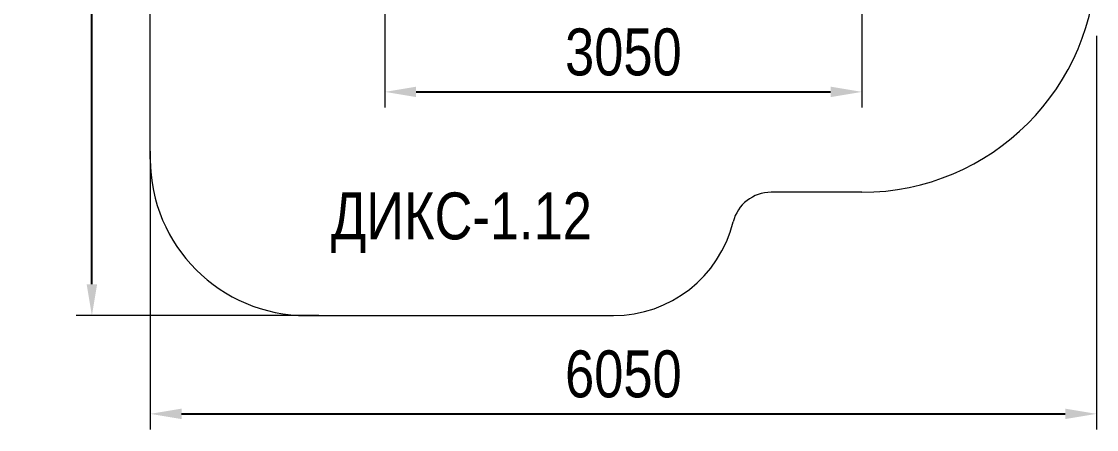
# Model space of a CAD drawing. Header units: millimetres. Extents: x -3658 to 3215, y -4270 to 3008.
# Drawn here: x -3658 to 3215, y -4270 to -1662 of the extents above; entities that cross this region are included whole.
import ezdxf

# ---------------------------------------------------------------- set-up
doc = ezdxf.new("R2010")
doc.units = ezdxf.units.MM
for name, color, linetype in [('DIKOM_АРТИКУЛ', 7, 'Continuous'), ('DIKOM_ЗОНА', 80, 'Continuous'), ('DIKOM_РАЗМЕР_ЗОНА', 7, 'Continuous'), ('DIKOM_РАЗМЕР_ОБЪЕКТА', 7, 'Continuous')]:
    doc.layers.add(name, color=color, linetype=linetype)
doc.styles.add('style1', font='arial.ttf', dxfattribs={"width": 0.8})
doc.dimstyles.new('1-50', dxfattribs={"dimtxt": 300, "dimasz": 200, "dimexe": 100, "dimexo": 0, "dimgap": 100, "dimtad": 1, "dimtxsty": 'style1', "dimcen": 200, "dimclrd": 7, "dimclre": 7, "dimclrt": 7, "dimadec": 1, "dimazin": 2, "dimtfac": 1, "dimtmove": 0, "dimatfit": 2, "dimfxl": 0, "dimlwd": 25, "dimlwe": 18, "dimarcsym": 0})

# ---------------------------------------------------------------- blocks, each defined once
blk = doc.blocks.new('*D0')
at = {"layer": 'Defpoints', "color": 0, "transparency": 16777216}
for p in [(-1335.1, -342.1), (1714.9, -342.1), (1714.9, -2112.3)]:
    blk.add_point(p, dxfattribs=at)
at = {"layer": 'DIKOM_РАЗМЕР_ОБЪЕКТА', "color": 7, "lineweight": 18, "transparency": 16777216}
for p, q in [((-1335.1, -342.1), (-1335.1, -2212.3)), ((1714.9, -342.1), (1714.9, -2212.3))]:
    blk.add_line(p, q, dxfattribs=at)
at = {"layer": 'DIKOM_РАЗМЕР_ОБЪЕКТА', "color": 7, "lineweight": 25, "transparency": 16777216}
blk.add_line((-1135.1, -2112.3), (1514.9, -2112.3), dxfattribs=at)
at = {"layer": 'DIKOM_РАЗМЕР_ОБЪЕКТА', "color": 7, "transparency": 16777216}
for points in [[(-1135.1, -2079), (-1135.1, -2145.6), (-1335.1, -2112.3)], [(1514.9, -2079), (1514.9, -2145.6), (1714.9, -2112.3)]]:
    blk.add_solid(points, dxfattribs=at)
at = {"layer": 'DIKOM_РАЗМЕР_ОБЪЕКТА', "color": 7, "transparency": 16777216, "insert": (189.9, -1859), "char_height": 300, "attachment_point": 5, "style": 'style1'}
blk.add_mtext('3050', dxfattribs=at)
blk = doc.blocks.new('*D2')
at = {"layer": 'Defpoints', "color": 0, "transparency": 16777216}
for p in [(3214.9, -1753.7), (-2835.1, -2492.1), (3214.9, -4170.4)]:
    blk.add_point(p, dxfattribs=at)
at = {"layer": 'DIKOM_РАЗМЕР_ЗОНА', "color": 7, "lineweight": 18, "transparency": 16777216}
for p, q in [((3214.9, -1753.7), (3214.9, -4270.4)), ((-2835.1, -2492.1), (-2835.1, -4270.4))]:
    blk.add_line(p, q, dxfattribs=at)
at = {"layer": 'DIKOM_РАЗМЕР_ЗОНА', "color": 7, "lineweight": 25, "transparency": 16777216}
blk.add_line((-2635.1, -4170.4), (3014.9, -4170.4), dxfattribs=at)
at = {"layer": 'DIKOM_РАЗМЕР_ЗОНА', "color": 7, "transparency": 16777216}
for points in [[(-2635.1, -4137), (-2635.1, -4203.7), (-2835.1, -4170.4)], [(3014.9, -4137), (3014.9, -4203.7), (3214.9, -4170.4)]]:
    blk.add_solid(points, dxfattribs=at)
at = {"layer": 'DIKOM_РАЗМЕР_ЗОНА', "color": 7, "transparency": 16777216, "insert": (189.9, -3917.2), "char_height": 300, "attachment_point": 5, "style": 'style1'}
blk.add_mtext('6050', dxfattribs=at)
blk = doc.blocks.new('*D3')
at = {"layer": 'Defpoints', "color": 0, "transparency": 16777216}
for p in [(-3208.3, 3007.9), (230.3, 3007.9), (-1757.8, -3542.1)]:
    blk.add_point(p, dxfattribs=at)
at = {"layer": 'DIKOM_РАЗМЕР_ЗОНА', "color": 7, "lineweight": 18, "transparency": 16777216}
for p, q in [((230.3, 3007.9), (-3308.3, 3007.9)), ((-1757.8, -3542.1), (-3308.3, -3542.1))]:
    blk.add_line(p, q, dxfattribs=at)
at = {"layer": 'DIKOM_РАЗМЕР_ЗОНА', "color": 7, "lineweight": 25, "transparency": 16777216}
blk.add_line((-3208.3, -3342.1), (-3208.3, 2807.9), dxfattribs=at)
at = {"layer": 'DIKOM_РАЗМЕР_ЗОНА', "color": 7, "transparency": 16777216}
for points in [[(-3241.6, 2807.9), (-3175, 2807.9), (-3208.3, 3007.9)], [(-3241.6, -3342.1), (-3175, -3342.1), (-3208.3, -3542.1)]]:
    blk.add_solid(points, dxfattribs=at)
at = {"layer": 'DIKOM_РАЗМЕР_ЗОНА', "color": 7, "transparency": 16777216, "insert": (-3461.5, -162.1), "char_height": 300, "attachment_point": 5, "rotation": 90, "style": 'style1'}
blk.add_mtext('6550', dxfattribs=at)

msp = doc.modelspace()

# ---------------------------------------------------------------- linework, layer by layer
at = {"layer": 'DIKOM_ЗОНА', "color": 3, "lineweight": 15}
for p, q in [((-2835.053, -2542.131), (-2835.053, 1057.872)), ((1714.947, -2753.75), (1134.403, -2753.75)), ((-1835.053, -3542.131), (126.566, -3542.131))]:
    msp.add_line(p, q, dxfattribs=at)
for centre, radius, start, end in [((1714.947, -1253.75), 1500, 270, 0), ((-1835.053, -2542.131), 1000, 180, 270), ((1134.403, -3003.75), 250, 90, 166.0686296), ((126.566, -2753.75), 788.381, 270, 346.0686296)]:
    msp.add_arc(centre, radius, start, end, dxfattribs=at)

# ---------------------------------------------------------------- texts
at = {"layer": 'DIKOM_АРТИКУЛ', "insert": (-1680.852, -2755.316), "char_height": 300, "attachment_point": 1, "style": 'style1'}
msp.add_mtext_dynamic_manual_height_columns('ДИКС-1.12', width=1919.83971, gutter_width=20, heights=[0], dxfattribs=at)

# ---------------------------------------------------------------- dimensions: what is measured, and where the dimension line sits
at = {"layer": 'DIKOM_РАЗМЕР_ЗОНА'}
dim = msp.add_linear_dim(base=(-3208.306, 3007.869), p1=(-1757.753, -3542.131), p2=(230.318, 3007.869), angle=90, dimstyle='1-50', dxfattribs=at)
dim.commit()
dim.dimension.update_dxf_attribs({"geometry": '*D3', "text_midpoint": (-3208.306, -162.115), "dimtype": 160})
dim = msp.add_linear_dim(base=(3214.947, -4170.38), p1=(-2835.053, -2492.131), p2=(3214.947, -1753.75), dimstyle='1-50', dxfattribs=at)
dim.commit()
dim.dimension.update_dxf_attribs({"geometry": '*D2', "text_midpoint": (189.947, -4170.38), "dimtype": 160})
at = {"layer": 'DIKOM_РАЗМЕР_ОБЪЕКТА'}
dim = msp.add_linear_dim(base=(1714.947, -2112.291), p1=(-1335.053, -342.131), p2=(1714.947, -342.131), dimstyle='1-50', dxfattribs=at)
dim.commit()
dim.dimension.update_dxf_attribs({"geometry": '*D0', "text_midpoint": (189.947, -2112.291), "dimtype": 160})

doc.saveas('drawing.dxf')
